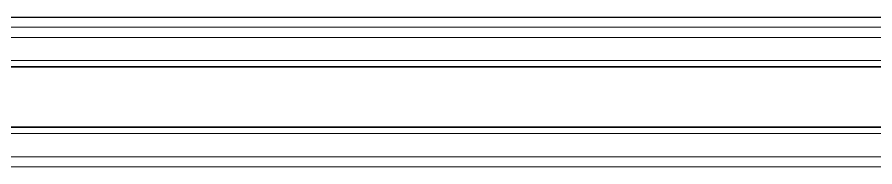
# Model space of a CAD drawing. Extents: x -976302 to -776254, y 5665 to 231437.
# Drawn here: x -802454 to -801178, y 87073 to 87296 of the extents above; entities that cross this region are included whole.
import ezdxf

# ---------------------------------------------------------------- set-up
doc = ezdxf.new("R2010")
doc.units = 0
doc.header["$LTSCALE"] = 1000
doc.header["$MEASUREMENT"] = 0
doc.layers.add('暖通', color=7, linetype='Continuous')

# ---------------------------------------------------------------- blocks, each defined once
blk = doc.blocks.new('*U22')
at = {"color": 7, "linetype": 'Continuous', "lineweight": 15}
for p, q in [((-24580.18, -16948.35), (-23580.18, -16948.35)), ((-24580.18, -16959.92), (-23580.18, -16959.92)), ((-24580.18, -16960.08), (-23580.18, -16960.08)), ((-24580.18, -16977.63), (-23580.18, -16977.63)), ((-24580.18, -16977.79), (-23580.18, -16977.79)), ((-24580.18, -16989.35), (-23580.18, -16989.35))]:
    blk.add_line(p, q, dxfattribs=at)
at = {"color": 253, "linetype": 'Continuous', "lineweight": 15, "true_color": 0x9e9e9e}
for p, q in [((-24580.18, -16951.33), (-23580.18, -16951.33)), ((-24580.18, -16958.14), (-23580.18, -16958.14)), ((-24580.18, -16979.56), (-23580.18, -16979.56)), ((-24580.18, -16986.38), (-23580.18, -16986.38))]:
    blk.add_line(p, q, dxfattribs=at)

msp = doc.modelspace()

# ---------------------------------------------------------------- linework, layer by layer
at = {"layer": '暖通', "color": 7}
msp.add_line((-802922, 87295.6), (-799429.8, 87295.6), dxfattribs=at)
msp.add_line((-802922, 87295.6), (-799429.8, 87295.6), dxfattribs=at)

# ---------------------------------------------------------------- block references
at = {"layer": '暖通', "color": 7, "xscale": 5.068799998611212, "yscale": 5.068799998611212, "zscale": 5.068799998611212}
msp.add_blockref('*U22', (-679118.3, 173188.4), dxfattribs=at)
msp.add_blockref('*U22', (-679118.3, 173188.4), dxfattribs=at)

doc.saveas('drawing.dxf')
